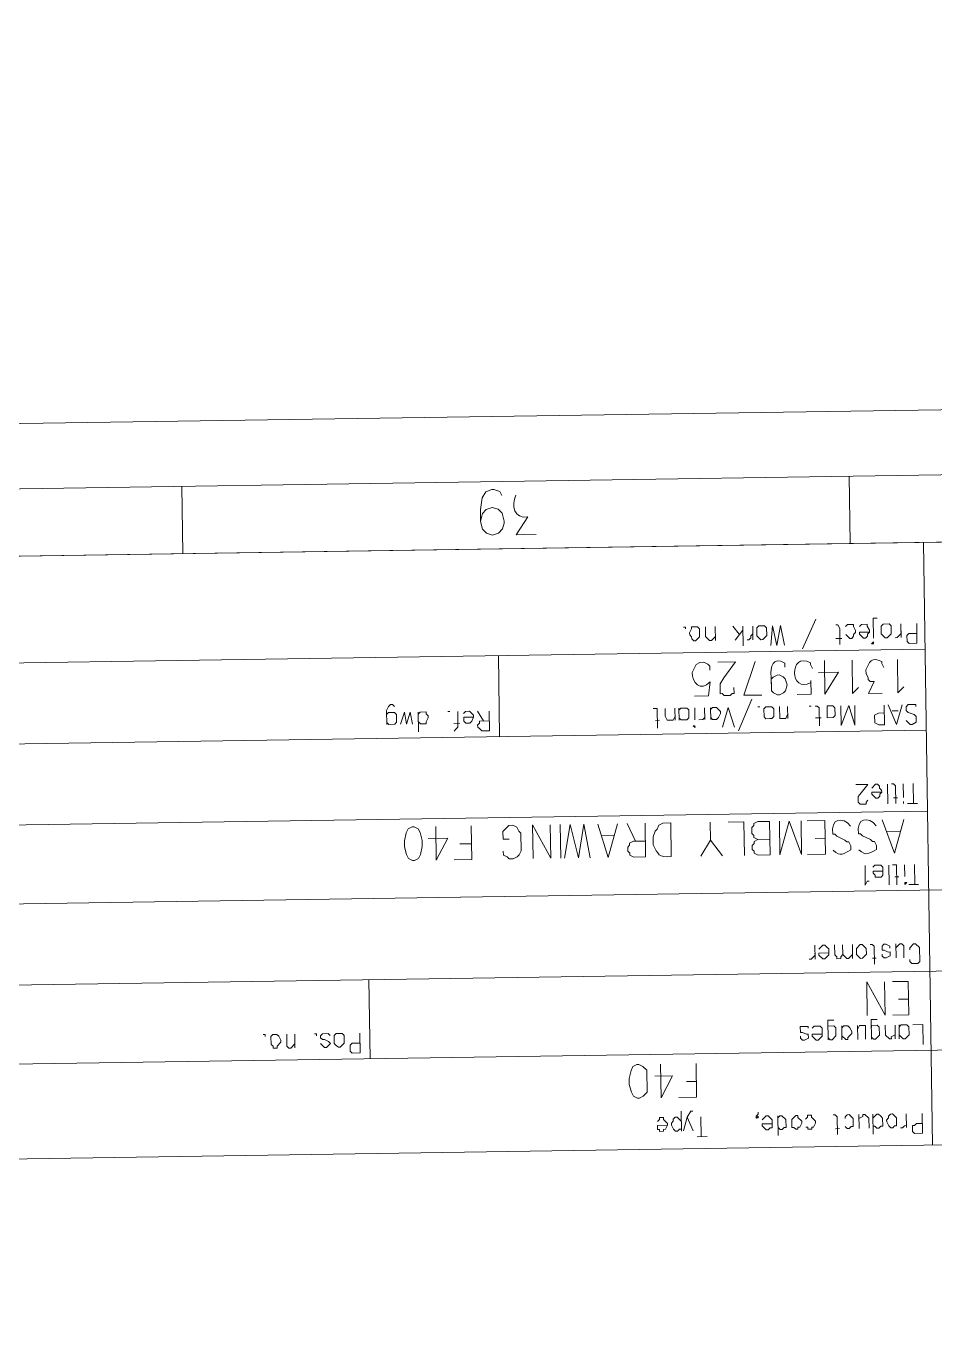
# Model space of a CAD drawing. Header units: millimetres. Extents: x -48 to 5523, y -114 to 5147.
# Drawn here: x -47.266 to -46.883, y -111.466 to -110.909 of the extents above; entities that cross this region are included whole.
import ezdxf

# ---------------------------------------------------------------- set-up
doc = ezdxf.new("R2010")
doc.units = ezdxf.units.MM
doc.layers.add('PDF_Geometry', color=7, linetype='Continuous')

msp = doc.modelspace()

# ---------------------------------------------------------------- linework, layer by layer
at = {"layer": 'PDF_Geometry', "lineweight": 13}
for points in [[(-47.59841, -114.43133), (-47.64913, -111.08255), (-36.20711, -110.90925), (-36.15639, -114.25803)], [(-47.57134, -114.40342), (-47.62123, -111.10963), (-36.29086, -110.93802), (-36.24097, -114.23181)], [(-47.54344, -114.37466), (-47.59247, -111.13753), (-36.31876, -110.96678), (-36.26973, -114.20391)], [(-46.57373, -111.3763), (-46.57758, -111.12216), (-47.59247, -111.13753), (-47.58862, -111.39167)], [(-46.90277, -111.16709), (-46.90113, -111.1654), (-46.90118, -111.16207), (-46.90203, -111.16124), (-46.90453, -111.16128), (-46.90535, -111.16213), (-46.9053, -111.16546), (-46.90361, -111.1671)], [(-46.9836, -111.16831), (-46.98196, -111.16662), (-46.98201, -111.16329), (-46.98285, -111.16247), (-46.98535, -111.16251), (-46.98534, -111.16334), (-46.98615, -111.16502), (-46.98613, -111.16585), (-46.98529, -111.16667), (-46.98528, -111.16751), (-46.98443, -111.16833)], [(-46.95527, -111.16788), (-46.95363, -111.16619), (-46.95368, -111.16286), (-46.95452, -111.16204), (-46.95702, -111.16208), (-46.95784, -111.16292), (-46.95779, -111.16626), (-46.9561, -111.1679)], [(-46.90857, -111.16968), (-46.90858, -111.16884), (-46.9094, -111.16969)], [(-46.95226, -111.20118), (-46.95143, -111.20116), (-46.95061, -111.20032), (-46.95066, -111.19699), (-46.9515, -111.19616), (-46.954, -111.1962), (-46.95482, -111.19705), (-46.95477, -111.20038), (-46.95393, -111.2012)], [(-46.98389, -111.20416), (-46.98472, -111.20417), (-46.98387, -111.20499)], [(-47.10221, -111.26095), (-47.10055, -111.2601), (-47.09975, -111.25842), (-47.09896, -111.25507), (-47.099, -111.25257), (-47.09988, -111.24925), (-47.10074, -111.2476), (-47.10242, -111.24679), (-47.10326, -111.2468), (-47.10491, -111.24766), (-47.10572, -111.24934), (-47.1065, -111.25269), (-47.10646, -111.25518), (-47.10558, -111.25851), (-47.10472, -111.26016), (-47.10304, -111.26097)], [(-46.89454, -111.27031), (-46.89538, -111.27032), (-46.89536, -111.27116)], [(-46.91323, -111.30226), (-46.91159, -111.30057), (-46.91162, -111.29807), (-46.91332, -111.29643), (-46.91415, -111.29644), (-46.91579, -111.29814), (-46.91575, -111.30064), (-46.91406, -111.30228)], [(-47.16018, -111.34017), (-47.16019, -111.33934), (-47.15855, -111.33765), (-47.15856, -111.33682), (-47.15942, -111.33516), (-47.16027, -111.33434), (-47.16194, -111.33437), (-47.16276, -111.33521), (-47.16271, -111.33855), (-47.16186, -111.33937), (-47.16185, -111.3402)], [(-47.13352, -111.33977), (-47.13188, -111.33808), (-47.13193, -111.33475), (-47.13277, -111.33393), (-47.13527, -111.33396), (-47.13609, -111.33481), (-47.13604, -111.33814), (-47.1352, -111.33896), (-47.13435, -111.33978)], [(-47.00735, -111.3612), (-47.00569, -111.36034), (-47.00405, -111.35865), (-47.00419, -111.34948), (-47.00588, -111.34784), (-47.00756, -111.34703), (-47.00839, -111.34704), (-47.01005, -111.3479), (-47.01085, -111.34958), (-47.01164, -111.35293), (-47.0116, -111.35543), (-47.01072, -111.35875), (-47.00986, -111.3604), (-47.00818, -111.36121)], [(-46.94047, -111.37435), (-46.94048, -111.37352), (-46.93965, -111.37351), (-46.93884, -111.37183), (-46.93886, -111.37099), (-46.94055, -111.36935), (-46.94056, -111.36852), (-46.94139, -111.36853), (-46.94303, -111.37022), (-46.94298, -111.37356), (-46.94215, -111.37354), (-46.9413, -111.37436)], [(-46.90048, -111.37375), (-46.89966, -111.3729), (-46.89882, -111.37289), (-46.89887, -111.36955), (-46.90056, -111.36791), (-46.9014, -111.36793), (-46.90222, -111.36877), (-46.90221, -111.3696), (-46.90303, -111.37045), (-46.90301, -111.37128), (-46.90216, -111.37294), (-46.90131, -111.37376)]]:
    msp.add_lwpolyline(points, close=True, dxfattribs=at)
for points in [[(-46.91838, -111.12732), (-46.91881, -111.09899)], [(-47.20001, -111.13159), (-47.20044, -111.10326)], [(-47.07437, -111.11802), (-47.07359, -111.11467), (-47.07194, -111.11298), (-47.06946, -111.11211), (-47.06695, -111.1129), (-47.06525, -111.11454), (-47.06437, -111.11786), (-47.06436, -111.1187), (-47.06515, -111.12121), (-47.06679, -111.1229), (-47.06928, -111.12377), (-47.07179, -111.12298), (-47.07349, -111.12134), (-47.07437, -111.11802), (-47.07444, -111.11302), (-47.07369, -111.108), (-47.07206, -111.10548), (-47.06957, -111.10461), (-47.06874, -111.1046), (-47.06623, -111.10539), (-47.06537, -111.10705)], [(-47.05095, -111.1235), (-47.05928, -111.12362), (-47.0544, -111.11605)], [(-46.8837, -111.38099), (-46.88755, -111.12685)], [(-46.94606, -111.17025), (-46.94786, -111.16194), (-46.9494, -111.1703), (-46.95119, -111.16199), (-46.9519, -111.17033)], [(-46.93854, -111.1718), (-46.9329, -111.15921)], [(-46.92273, -111.16989), (-46.92283, -111.16323), (-46.92369, -111.16157), (-46.92453, -111.16159)], [(-46.9203, -111.16569), (-46.9186, -111.16733), (-46.91777, -111.16732), (-46.91695, -111.16647), (-46.91696, -111.16564), (-46.91614, -111.16479), (-46.91615, -111.16396), (-46.91701, -111.16231), (-46.91703, -111.16147), (-46.91953, -111.16151), (-46.92035, -111.16236)], [(-46.91031, -111.1647), (-46.91448, -111.16477), (-46.91446, -111.1656), (-46.91277, -111.16724), (-46.91194, -111.16723), (-46.91112, -111.16638), (-46.91113, -111.16555), (-46.91031, -111.1647), (-46.91032, -111.16387), (-46.91118, -111.16222), (-46.91119, -111.16138), (-46.91369, -111.16142), (-46.91451, -111.16227)], [(-46.90861, -111.16718), (-46.90873, -111.15885), (-46.90707, -111.15882)], [(-46.89703, -111.16117), (-46.89694, -111.167)], [(-46.89036, -111.16107), (-46.89024, -111.1694), (-46.89357, -111.16945), (-46.89442, -111.16863), (-46.89445, -111.16613), (-46.89363, -111.16528), (-46.8903, -111.16523)], [(-46.98784, -111.16338), (-46.98785, -111.16254), (-46.98868, -111.16256)], [(-46.97529, -111.16652), (-46.97693, -111.16821), (-46.97776, -111.16823), (-46.97946, -111.16658), (-46.97952, -111.16242)], [(-46.97535, -111.16236), (-46.97526, -111.16819)], [(-46.9653, -111.16554), (-46.96785, -111.16224)], [(-46.96693, -111.16806), (-46.96366, -111.16385)], [(-46.96369, -111.16218), (-46.96356, -111.17051)], [(-46.95947, -111.16545), (-46.96029, -111.16629), (-46.96028, -111.16713), (-46.9611, -111.16797), (-46.96193, -111.16799)], [(-46.95952, -111.16212), (-46.95943, -111.16795)], [(-46.92194, -111.16738), (-46.92444, -111.16742)], [(-46.89698, -111.1645), (-46.89697, -111.16534), (-46.89861, -111.16703), (-46.89944, -111.16704)], [(-47.59178, -111.18253), (-46.88687, -111.17185)], [(-47.06633, -111.20874), (-47.06684, -111.17458)], [(-46.98506, -111.18167), (-46.98345, -111.17831), (-46.98179, -111.17745), (-46.98012, -111.17743), (-46.97845, -111.17824), (-46.9776, -111.17906), (-46.97757, -111.18072)], [(-46.96746, -111.18807), (-46.96742, -111.19057), (-46.96826, -111.19058), (-46.96908, -111.19143), (-46.97158, -111.19147), (-46.97242, -111.19065), (-46.97326, -111.19066), (-46.97332, -111.18649), (-46.97169, -111.18397), (-46.96679, -111.17723), (-46.97429, -111.17734)], [(-46.95575, -111.19123), (-46.96325, -111.19134), (-46.95846, -111.1771)], [(-46.94595, -111.17775), (-46.94592, -111.17941)], [(-46.93512, -111.17758), (-46.9351, -111.17841), (-46.93425, -111.18007)], [(-46.9293, -111.17666), (-46.92908, -111.19082), (-46.92339, -111.18157), (-46.93172, -111.1817)], [(-46.91496, -111.18811), (-46.91742, -111.19065), (-46.91763, -111.17648)], [(-46.90512, -111.17713), (-46.90511, -111.17796), (-46.90425, -111.17961)], [(-46.89579, -111.18782), (-46.89825, -111.19036), (-46.89847, -111.17619)], [(-46.95164, -111.187), (-46.95168, -111.1845), (-46.95086, -111.18365), (-46.94921, -111.18279), (-46.94837, -111.18278), (-46.94669, -111.18359), (-46.94585, -111.18441), (-46.94498, -111.1869), (-46.94577, -111.18941), (-46.94659, -111.19026), (-46.94825, -111.19111), (-46.94908, -111.19113), (-46.95076, -111.19032), (-46.95161, -111.1895), (-46.95169, -111.18367)], [(-46.90492, -111.19046), (-46.91075, -111.19055), (-46.90833, -111.18551), (-46.90999, -111.18553), (-46.91084, -111.18471), (-46.91085, -111.18388), (-46.91171, -111.18223), (-46.91174, -111.18056)], [(-46.98408, -111.19166), (-46.97824, -111.19157), (-46.9775, -111.18572)], [(-46.94075, -111.191), (-46.93492, -111.19091), (-46.935, -111.18508), (-46.93499, -111.18591)], [(-47.11391, -111.20362), (-47.114, -111.19779), (-47.11319, -111.19611), (-47.11237, -111.19527), (-47.11154, -111.19525), (-47.11069, -111.19608)], [(-46.96552, -111.20638), (-46.95989, -111.19296)], [(-46.89651, -111.19533), (-46.89888, -111.2037), (-46.90234, -111.19542)], [(-46.89474, -111.20197), (-46.89305, -111.20361), (-46.89222, -111.2036), (-46.89056, -111.20274), (-46.8906, -111.20024), (-46.89145, -111.19942), (-46.89396, -111.19863), (-46.89481, -111.19781), (-46.89483, -111.19614), (-46.89401, -111.19529), (-46.89068, -111.19524), (-46.89067, -111.19608)], [(-47.11392, -111.20279), (-47.11308, -111.20361), (-47.11058, -111.20357), (-47.10976, -111.20273), (-47.10981, -111.1994), (-47.11065, -111.19858), (-47.11315, -111.19861), (-47.11397, -111.19946)], [(-47.10308, -111.20346), (-47.10399, -111.19847), (-47.10558, -111.2035), (-47.10649, -111.19851), (-47.10808, -111.20354)], [(-47.10053, -111.20676), (-47.10065, -111.19842)], [(-47.10059, -111.20259), (-47.09975, -111.20341), (-47.09725, -111.20337), (-47.09726, -111.20254), (-47.09645, -111.20086), (-47.09646, -111.20003), (-47.09731, -111.19921), (-47.09732, -111.19837), (-47.09982, -111.19841), (-47.10064, -111.19926)], [(-47.08732, -111.19822), (-47.08816, -111.19823)], [(-47.08553, -111.20653), (-47.08471, -111.20568), (-47.08389, -111.20484), (-47.08399, -111.19817)], [(-47.07729, -111.20057), (-47.08145, -111.20063), (-47.08143, -111.2023), (-47.08058, -111.20312), (-47.07891, -111.20309), (-47.07809, -111.20225), (-47.07729, -111.20057), (-47.0773, -111.19974), (-47.07899, -111.1981), (-47.08066, -111.19812), (-47.08148, -111.19897)], [(-47.07309, -111.20217), (-47.07566, -111.19804)], [(-47.07066, -111.19797), (-47.07053, -111.2063), (-47.07386, -111.20635), (-47.07471, -111.20553), (-47.07556, -111.20471), (-47.07557, -111.20388), (-47.07475, -111.20303), (-47.07476, -111.2022), (-47.07059, -111.20214)], [(-46.99971, -111.20523), (-46.99983, -111.1969), (-47.0015, -111.19692)], [(-46.99228, -111.20012), (-46.99309, -111.2018), (-46.99559, -111.20183), (-46.99645, -111.20018), (-46.9965, -111.19685)], [(-46.99233, -111.19678), (-46.99226, -111.20178)], [(-46.99059, -111.20176), (-46.99067, -111.19676)], [(-46.9906, -111.20092), (-46.98976, -111.20174), (-46.98726, -111.20171), (-46.98644, -111.20086), (-46.98649, -111.19753), (-46.98733, -111.19671), (-46.98983, -111.19675), (-46.99065, -111.19759)], [(-46.98393, -111.20166), (-46.984, -111.19666)], [(-46.9798, -111.19909), (-46.97977, -111.20076), (-46.98059, -111.20161), (-46.98226, -111.20163)], [(-46.97983, -111.19659), (-46.97976, -111.20159)], [(-46.97726, -111.20156), (-46.97734, -111.19656)], [(-46.97727, -111.20072), (-46.97643, -111.20154), (-46.97476, -111.20152), (-46.97394, -111.20067), (-46.97313, -111.19899), (-46.97314, -111.19816), (-46.97484, -111.19652), (-46.9765, -111.19654), (-46.97732, -111.19739)], [(-46.96721, -111.20474), (-46.96984, -111.19644), (-46.97221, -111.20481)], [(-46.95734, -111.19625), (-46.9565, -111.19624), (-46.95734, -111.19625)], [(-46.94479, -111.1994), (-46.9456, -111.20108), (-46.9481, -111.20111), (-46.94817, -111.19611)], [(-46.94484, -111.19606), (-46.94476, -111.20106)], [(-46.93567, -111.19592), (-46.93484, -111.19591), (-46.93567, -111.19592)], [(-46.93138, -111.20419), (-46.93149, -111.19669), (-46.93234, -111.19587), (-46.93317, -111.19589)], [(-46.9306, -111.20085), (-46.9331, -111.20089)], [(-46.9281, -111.20081), (-46.9256, -111.20077), (-46.92478, -111.19993), (-46.92483, -111.19659), (-46.92567, -111.19577), (-46.92817, -111.19581), (-46.92816, -111.19664)], [(-46.92817, -111.19581), (-46.9281, -111.20081), (-46.92811, -111.19998)], [(-46.91651, -111.19563), (-46.91638, -111.20397), (-46.91901, -111.19567), (-46.92222, -111.20406), (-46.92234, -111.19572)], [(-46.90401, -111.19545), (-46.90388, -111.20378), (-46.90638, -111.20382), (-46.90806, -111.20301), (-46.90811, -111.19967), (-46.90646, -111.19882), (-46.90396, -111.19878)], [(-46.89814, -111.19786), (-46.90064, -111.19789)], [(-47.59127, -111.21669), (-46.88635, -111.20601)], [(-47.08308, -111.20316), (-47.08558, -111.2032)], [(-46.99892, -111.20188), (-47.00059, -111.20191)], [(-46.89921, -111.23704), (-46.89933, -111.22954), (-46.90017, -111.22872), (-46.90101, -111.22874)], [(-46.89592, -111.23449), (-46.89601, -111.22866)], [(-46.89171, -111.23693), (-46.89184, -111.2286)], [(-46.9109, -111.23555), (-46.91172, -111.2364), (-46.91171, -111.23723), (-46.91421, -111.23727), (-46.91506, -111.23645), (-46.91509, -111.23395), (-46.91427, -111.23311), (-46.911, -111.22889), (-46.916, -111.22896)], [(-46.90512, -111.23213), (-46.90929, -111.2322), (-46.90927, -111.23303), (-46.90843, -111.23385), (-46.90758, -111.23467), (-46.90675, -111.23466), (-46.90593, -111.23381), (-46.90594, -111.23298), (-46.90512, -111.23213), (-46.90513, -111.2313), (-46.90598, -111.23048), (-46.90599, -111.22965), (-46.90684, -111.22883), (-46.90767, -111.22884), (-46.90931, -111.23053)], [(-46.90267, -111.22876), (-46.90255, -111.23709)], [(-46.89842, -111.23453), (-46.90008, -111.23456)], [(-46.89588, -111.23699), (-46.89589, -111.23616), (-46.89588, -111.23699)], [(-46.89005, -111.23691), (-46.89421, -111.23697)], [(-47.59075, -111.25085), (-46.88583, -111.24018)], [(-47.00493, -111.24531), (-47.00472, -111.25948), (-47.00972, -111.25955), (-47.0114, -111.25875), (-47.01141, -111.25791), (-47.01226, -111.25709), (-47.01228, -111.25543), (-47.01146, -111.25458), (-47.01147, -111.25375), (-47.00982, -111.25289), (-47.00482, -111.25281)], [(-47.00146, -111.25443), (-47.00151, -111.25109), (-47.00072, -111.24858), (-46.9999, -111.24774), (-46.99909, -111.24606), (-46.99743, -111.2452), (-46.9941, -111.24515), (-46.99389, -111.25931)], [(-46.97732, -111.2524), (-46.97744, -111.2449)], [(-46.96306, -111.25885), (-46.96327, -111.24468), (-46.96994, -111.24478)], [(-46.95732, -111.25209), (-46.959, -111.25128), (-46.95902, -111.25045), (-46.95986, -111.24963), (-46.9599, -111.24713), (-46.95908, -111.24629), (-46.95909, -111.24545), (-46.95744, -111.24459), (-46.95244, -111.24452), (-46.95222, -111.25868), (-46.95722, -111.25876), (-46.9589, -111.25795), (-46.95892, -111.25712), (-46.95976, -111.2563), (-46.95979, -111.25463), (-46.95897, -111.25378), (-46.95898, -111.25295), (-46.95732, -111.25209), (-46.95233, -111.25202)], [(-46.93911, -111.24432), (-46.93889, -111.25848), (-46.94411, -111.24439), (-46.94806, -111.25862), (-46.94827, -111.24445)], [(-46.93661, -111.24428), (-46.92911, -111.24416), (-46.92889, -111.25833), (-46.93639, -111.25844)], [(-46.89578, -111.24366), (-46.89973, -111.25789), (-46.90494, -111.2438)], [(-47.09326, -111.24665), (-47.09304, -111.26082), (-47.08818, -111.25157), (-47.09651, -111.2517)], [(-47.07826, -111.24642), (-47.07804, -111.26059), (-47.08554, -111.2607)], [(-47.06476, -111.25705), (-47.06474, -111.25872), (-47.06306, -111.25953), (-47.06221, -111.26035), (-47.06055, -111.26032), (-47.05889, -111.25946), (-47.05807, -111.25862), (-47.05726, -111.25694), (-47.05738, -111.24944), (-47.05822, -111.24862), (-47.05908, -111.24697), (-47.06076, -111.24616), (-47.06243, -111.24618), (-47.06489, -111.24872), (-47.06484, -111.25205), (-47.06234, -111.25202)], [(-47.04493, -111.24592), (-47.04471, -111.26008), (-47.05243, -111.24603), (-47.05221, -111.2602)], [(-47.04076, -111.24586), (-47.04055, -111.26002)], [(-47.02805, -111.25983), (-47.03076, -111.2457), (-47.03305, -111.25991), (-47.0366, -111.24579), (-47.03888, -111.26)], [(-47.0166, -111.24549), (-47.02055, -111.25972), (-47.02493, -111.24562)], [(-47.01819, -111.25051), (-47.02319, -111.25059)], [(-47.00899, -111.25287), (-47.01243, -111.24543)], [(-46.91809, -111.2565), (-46.91811, -111.25483), (-46.91897, -111.25318), (-46.9198, -111.25319), (-46.92065, -111.25237), (-46.92401, -111.25075), (-46.92485, -111.24993), (-46.92569, -111.24995)], [(-46.90725, -111.25633), (-46.90728, -111.25467), (-46.90814, -111.25301), (-46.90897, -111.25303), (-46.90982, -111.25221), (-46.91318, -111.25059), (-46.91402, -111.24977), (-46.91486, -111.24978)], [(-46.89737, -111.24868), (-46.9032, -111.24877)], [(-47.07814, -111.25392), (-47.08314, -111.254)], [(-46.97222, -111.25899), (-46.97732, -111.2524), (-46.98139, -111.25912)], [(-46.92899, -111.25166), (-46.93316, -111.25173)], [(-46.91039, -111.26972), (-46.91122, -111.26973), (-46.91203, -111.27141), (-46.91215, -111.26308)], [(-46.90462, -111.26546), (-46.90878, -111.26553), (-46.90877, -111.26636), (-46.90792, -111.26718), (-46.90791, -111.26801), (-46.90541, -111.26797), (-46.90459, -111.26713), (-46.90464, -111.2638), (-46.90549, -111.26298), (-46.90799, -111.26301), (-46.90881, -111.26386)], [(-46.90215, -111.26292), (-46.90203, -111.27126)], [(-46.8987, -111.27121), (-46.89882, -111.26287), (-46.90049, -111.2629)], [(-46.89541, -111.26782), (-46.89549, -111.26282)], [(-46.8912, -111.27109), (-46.89132, -111.26276)], [(-47.59024, -111.28418), (-46.57536, -111.26881)], [(-46.89791, -111.26786), (-46.89958, -111.26789)], [(-46.88953, -111.27107), (-46.8937, -111.27113)], [(-46.93326, -111.30007), (-46.93325, -111.3009), (-46.93489, -111.30259), (-46.93572, -111.3026)], [(-46.93331, -111.29673), (-46.93322, -111.30257)], [(-46.92743, -111.29998), (-46.9316, -111.30004), (-46.93158, -111.30087), (-46.92989, -111.30252), (-46.92906, -111.3025), (-46.92824, -111.30166), (-46.92742, -111.30081), (-46.92745, -111.29831), (-46.9283, -111.29749), (-46.92915, -111.29667), (-46.92998, -111.29668), (-46.93162, -111.29838)], [(-46.92158, -111.30072), (-46.92241, -111.30157), (-46.92239, -111.3024), (-46.92406, -111.30243), (-46.92407, -111.30159), (-46.92492, -111.30077), (-46.92498, -111.29661)], [(-46.91742, -111.30066), (-46.91906, -111.30235), (-46.91989, -111.30236), (-46.92158, -111.30072), (-46.92165, -111.29656)], [(-46.91748, -111.29649), (-46.91739, -111.30233)], [(-46.90819, -111.30469), (-46.9083, -111.29719), (-46.90915, -111.29637), (-46.90998, -111.29638)], [(-46.90492, -111.30047), (-46.90491, -111.3013), (-46.90406, -111.30212), (-46.90323, -111.30211), (-46.90157, -111.30125), (-46.9016, -111.29959), (-46.90243, -111.2996), (-46.90411, -111.29879), (-46.90494, -111.2988), (-46.90497, -111.29714), (-46.90415, -111.29629), (-46.90332, -111.29628), (-46.90164, -111.29709), (-46.90162, -111.29792)], [(-46.89906, -111.30205), (-46.89915, -111.29622)], [(-46.89573, -111.302), (-46.8958, -111.297), (-46.89665, -111.29618), (-46.89748, -111.29619), (-46.89912, -111.29788)], [(-46.89322, -111.30279), (-46.8932, -111.30363), (-46.89236, -111.30445), (-46.88986, -111.30441), (-46.88904, -111.30356), (-46.88913, -111.29773), (-46.89082, -111.29609), (-46.89165, -111.2961), (-46.89329, -111.29779), (-46.89328, -111.29863)], [(-47.58973, -111.31834), (-46.57484, -111.30297)], [(-46.90739, -111.30218), (-46.90906, -111.3022)], [(-47.12094, -111.34458), (-47.12145, -111.31125)], [(-46.90391, -111.31212), (-46.9037, -111.32629), (-46.91141, -111.31224), (-46.91119, -111.3264)], [(-46.90058, -111.31207), (-46.89391, -111.31197), (-46.8937, -111.32614), (-46.90036, -111.32624)], [(-46.8938, -111.31947), (-46.89796, -111.31953)], [(-46.92771, -111.33665), (-46.92783, -111.32832), (-46.92533, -111.32828)], [(-46.90938, -111.33638), (-46.9095, -111.32804), (-46.907, -111.32801)], [(-47.16526, -111.33525), (-47.16527, -111.33442), (-47.1661, -111.33443)], [(-47.15271, -111.33839), (-47.15435, -111.34009), (-47.15518, -111.3401), (-47.15603, -111.33928), (-47.1561, -111.33428)], [(-47.15277, -111.33423), (-47.15268, -111.34006)], [(-47.14359, -111.33492), (-47.1436, -111.33409), (-47.14444, -111.3341)], [(-47.14187, -111.33823), (-47.14018, -111.33987), (-47.13935, -111.33986), (-47.13771, -111.33817), (-47.13855, -111.33735), (-47.14023, -111.33654), (-47.14107, -111.33655), (-47.14191, -111.33573), (-47.14193, -111.3349), (-47.1411, -111.33405), (-47.13861, -111.33401), (-47.13776, -111.33483)], [(-47.12527, -111.33381), (-47.12515, -111.34214), (-47.12848, -111.34219), (-47.12933, -111.34137), (-47.12936, -111.33887), (-47.12854, -111.33803), (-47.12521, -111.33798)], [(-46.9394, -111.33516), (-46.93939, -111.336), (-46.93854, -111.33682), (-46.93771, -111.33681), (-46.93605, -111.33595), (-46.93608, -111.33428), (-46.93691, -111.33429), (-46.93859, -111.33348), (-46.93942, -111.3335), (-46.93946, -111.331), (-46.93613, -111.33095), (-46.93612, -111.33178)], [(-46.93025, -111.33419), (-46.93441, -111.33425), (-46.9344, -111.33509), (-46.93271, -111.33673), (-46.93187, -111.33672), (-46.93023, -111.33503), (-46.93028, -111.33169), (-46.93113, -111.33087), (-46.93363, -111.33091), (-46.93445, -111.33176)], [(-46.92773, -111.33499), (-46.92772, -111.33582), (-46.92687, -111.33664), (-46.92604, -111.33663), (-46.9244, -111.33494), (-46.92445, -111.3316), (-46.9253, -111.33078), (-46.9278, -111.33082), (-46.92778, -111.33165)], [(-46.92187, -111.33657), (-46.92196, -111.33073)], [(-46.9219, -111.3349), (-46.92021, -111.33654), (-46.91938, -111.33653), (-46.91939, -111.33569), (-46.91775, -111.334), (-46.91776, -111.33317), (-46.91862, -111.33152), (-46.91946, -111.33069), (-46.92113, -111.33072), (-46.92195, -111.33157)], [(-46.91521, -111.33646), (-46.9153, -111.33063)], [(-46.91188, -111.33641), (-46.91196, -111.33058), (-46.91446, -111.33062), (-46.91527, -111.3323)], [(-46.9094, -111.33471), (-46.90939, -111.33554), (-46.90854, -111.33636), (-46.90771, -111.33635), (-46.90689, -111.3355), (-46.90607, -111.33466), (-46.90612, -111.33133), (-46.90697, -111.33051), (-46.90946, -111.33054), (-46.90945, -111.33138)], [(-46.8994, -111.33456), (-46.90106, -111.33542), (-46.90104, -111.33625), (-46.90188, -111.33626), (-46.90357, -111.33462), (-46.90363, -111.33046)], [(-46.89947, -111.33039), (-46.89938, -111.33622)], [(-46.89771, -111.3362), (-46.8978, -111.33037)], [(-46.89774, -111.33453), (-46.89604, -111.33617), (-46.89521, -111.33616), (-46.89357, -111.33447), (-46.89362, -111.33114), (-46.89447, -111.33032), (-46.89697, -111.33035), (-46.89779, -111.3312)], [(-46.88767, -111.33855), (-46.8878, -111.33022), (-46.89197, -111.33028)], [(-47.58922, -111.35167), (-46.57434, -111.3363)], [(-46.99839, -111.34689), (-46.99818, -111.36106), (-46.99332, -111.35182), (-47.00082, -111.35193)], [(-46.9834, -111.34666), (-46.98318, -111.36083), (-46.99068, -111.36094)], [(-46.98328, -111.35416), (-46.98745, -111.35423)], [(-46.98963, -111.3751), (-46.98976, -111.36676)], [(-46.98722, -111.36923), (-46.98559, -111.3667), (-46.98476, -111.36669)], [(-46.95805, -111.36962), (-46.95722, -111.36877), (-46.95721, -111.3696), (-46.95805, -111.36962), (-46.95806, -111.36878), (-46.95724, -111.36794), (-46.95725, -111.3671)], [(-46.88807, -111.36772), (-46.88794, -111.37606), (-46.89127, -111.37611), (-46.89212, -111.37529), (-46.89216, -111.37279), (-46.89132, -111.37277), (-46.8905, -111.37193), (-46.888, -111.37189)], [(-46.9955, -111.37268), (-46.99967, -111.37275), (-46.99964, -111.37441), (-46.99881, -111.3744), (-46.9988, -111.37523), (-46.99713, -111.37521), (-46.99714, -111.37438), (-46.99631, -111.37436), (-46.9955, -111.37268), (-46.99552, -111.37185), (-46.99721, -111.37021), (-46.99722, -111.36938), (-46.99889, -111.3694), (-46.99887, -111.37024), (-46.99969, -111.37108)], [(-46.98965, -111.37426), (-46.99048, -111.37428), (-46.9913, -111.37512), (-46.99213, -111.37513), (-46.99298, -111.37431), (-46.99384, -111.37266), (-46.99385, -111.37183), (-46.99303, -111.37098), (-46.99304, -111.37015), (-46.99222, -111.3693), (-46.99139, -111.36929), (-46.9897, -111.37093)], [(-46.98463, -111.37502), (-46.98722, -111.36923), (-46.9888, -111.37508)], [(-46.98126, -111.37747), (-46.98139, -111.36914)], [(-46.95134, -111.37202), (-46.95551, -111.37208), (-46.9555, -111.37291), (-46.9538, -111.37455), (-46.95297, -111.37454), (-46.95215, -111.37369), (-46.95132, -111.37368), (-46.95137, -111.37035), (-46.95306, -111.36871), (-46.95389, -111.36872), (-46.95553, -111.37041)], [(-46.94877, -111.37698), (-46.94889, -111.36864)], [(-46.94882, -111.37364), (-46.94797, -111.37446), (-46.94714, -111.37445), (-46.94632, -111.37361), (-46.94548, -111.37359), (-46.94553, -111.37026), (-46.94723, -111.36862), (-46.94806, -111.36863), (-46.94888, -111.36948), (-46.94887, -111.37031)], [(-46.93715, -111.37347), (-46.93632, -111.37345), (-46.93631, -111.37429), (-46.93464, -111.37426), (-46.93465, -111.37343), (-46.93382, -111.37342), (-46.93301, -111.37174), (-46.93302, -111.3709), (-46.93471, -111.36926), (-46.93473, -111.36843), (-46.93639, -111.36846), (-46.93638, -111.36929), (-46.9372, -111.37013)], [(-46.92377, -111.3766), (-46.92388, -111.3691), (-46.92473, -111.36828), (-46.92556, -111.36829)], [(-46.92049, -111.37322), (-46.91964, -111.37404), (-46.91881, -111.37402), (-46.91799, -111.37318), (-46.91715, -111.37316), (-46.9172, -111.36983), (-46.9189, -111.36819), (-46.91973, -111.3682), (-46.92055, -111.36905), (-46.92054, -111.36988)], [(-46.91464, -111.37396), (-46.91473, -111.36813)], [(-46.91047, -111.3739), (-46.91054, -111.36973), (-46.91223, -111.36809), (-46.91306, -111.3681), (-46.91305, -111.36894), (-46.9147, -111.36979)], [(-46.90877, -111.37637), (-46.9089, -111.36804)], [(-46.90882, -111.37304), (-46.90799, -111.37303), (-46.90714, -111.37385), (-46.90631, -111.37383), (-46.90549, -111.37299), (-46.90465, -111.37298), (-46.90471, -111.36964), (-46.90555, -111.36882), (-46.9064, -111.368), (-46.90723, -111.36801), (-46.90887, -111.36971)], [(-46.89468, -111.37116), (-46.89466, -111.37282), (-46.89549, -111.37284), (-46.89631, -111.37368), (-46.89714, -111.3737)], [(-46.89473, -111.36782), (-46.89464, -111.37366)], [(-46.97876, -111.37743), (-46.98293, -111.37749)], [(-46.92297, -111.37409), (-46.92464, -111.37411)]]:
    msp.add_lwpolyline(points, dxfattribs=at)
for points in [[(-47.0544, -111.11605), (-47.06035, -111.11717), (-47.06134, -111.11126), (-47.05953, -111.10696)], [(-46.93499, -111.18591), (-46.94405, -111.19101), (-46.94433, -111.17276), (-46.93512, -111.17758)], [(-46.95169, -111.18367), (-46.9524, -111.17925), (-46.95097, -111.1749), (-46.94595, -111.17775)], [(-46.91174, -111.18056), (-46.91041, -111.17742), (-46.90945, -111.17473), (-46.90512, -111.17713)], [(-46.9775, -111.18572), (-46.98143, -111.19013), (-46.98521, -111.18584), (-46.98506, -111.18167)], [(-46.92569, -111.24995), (-46.92685, -111.24313), (-46.92151, -111.24231), (-46.91824, -111.2465)], [(-46.91486, -111.24978), (-46.91601, -111.24297), (-46.91068, -111.24215), (-46.90741, -111.24634)], [(-46.99389, -111.25931), (-46.99918, -111.26003), (-46.99951, -111.25825), (-47.00146, -111.25443)], [(-46.92559, -111.25661), (-46.92244, -111.25983), (-46.92097, -111.25788), (-46.91809, -111.2565)], [(-46.91475, -111.25645), (-46.91161, -111.25966), (-46.91014, -111.25771), (-46.90725, -111.25633)]]:
    msp.add_open_spline(points, degree=3, dxfattribs=at)

doc.saveas('drawing.dxf')
